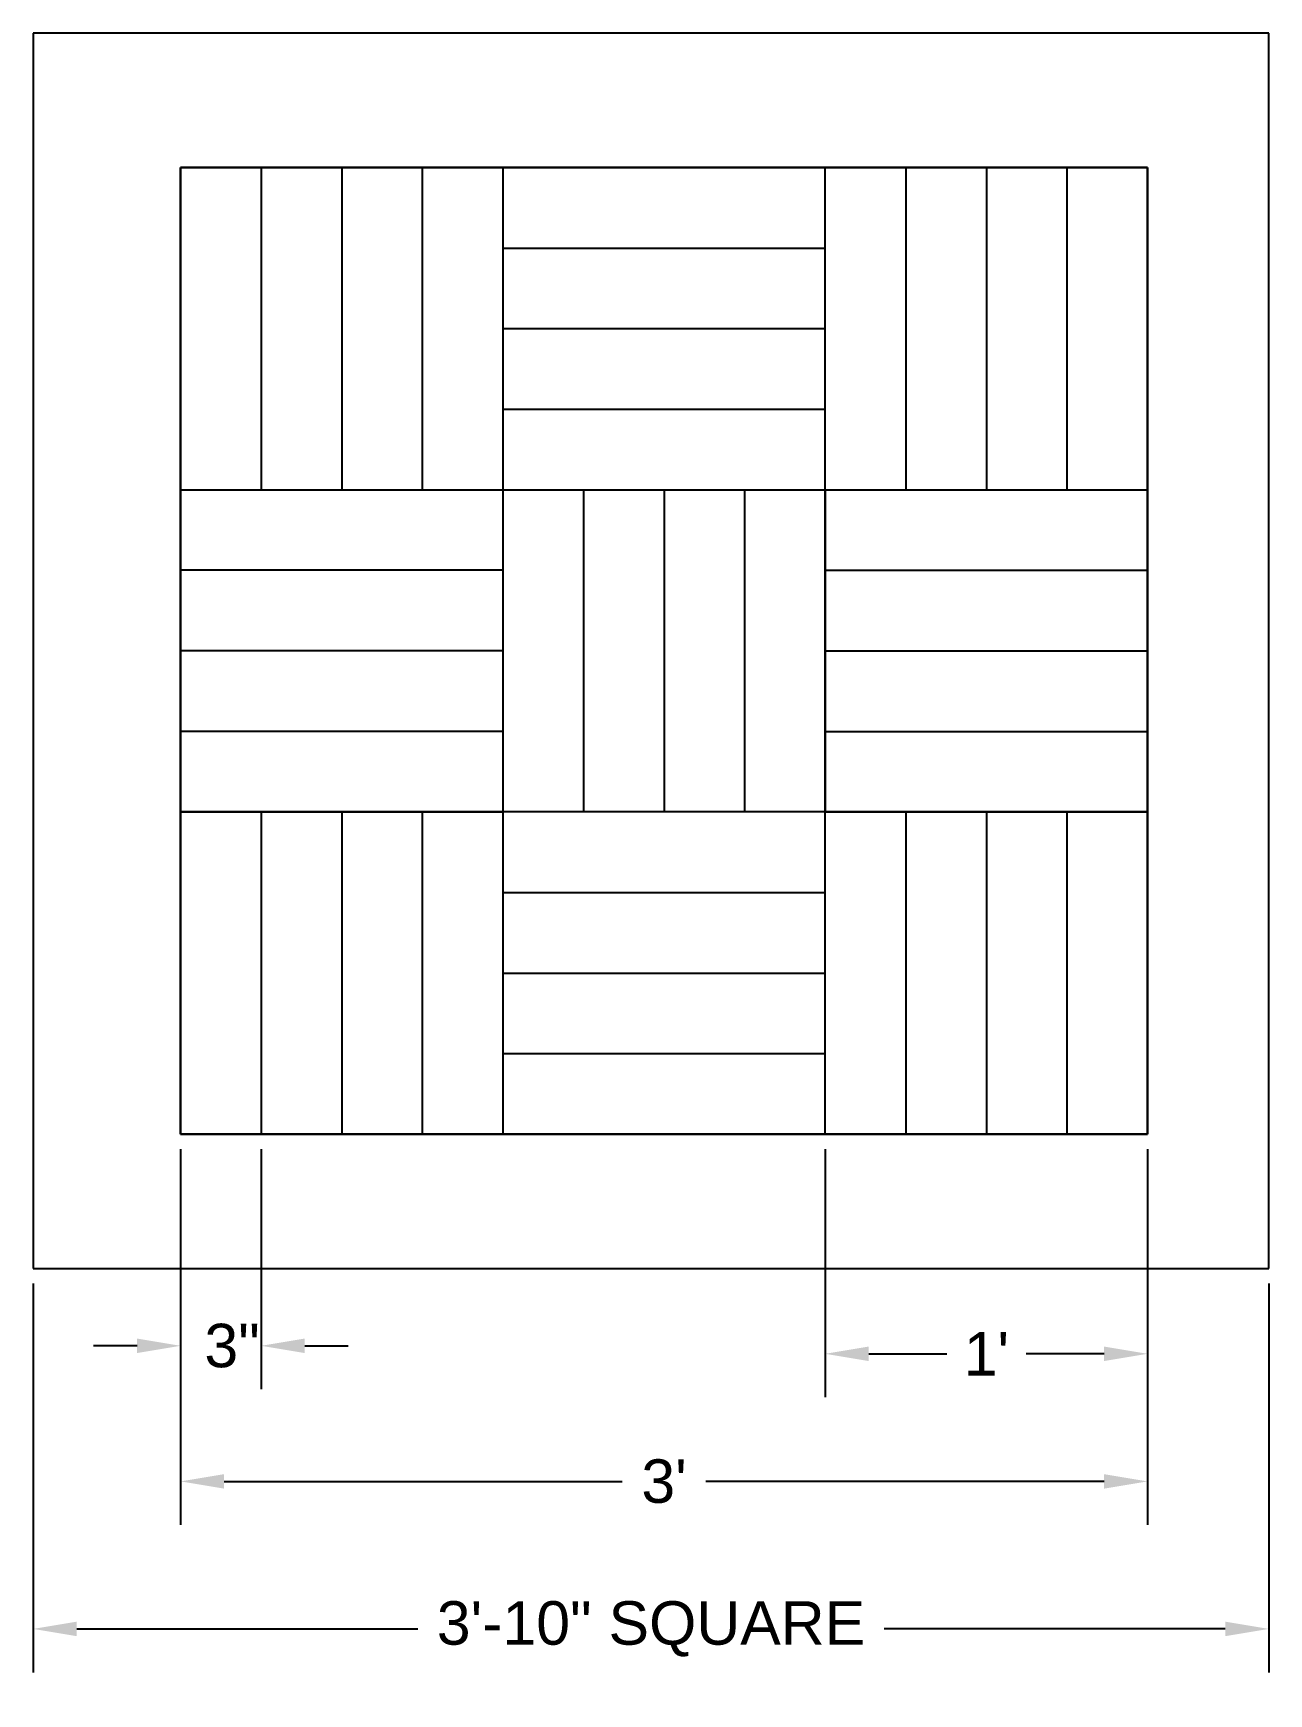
# Model space of a CAD drawing. Header units: inches. Extents: x 3.3 to 49.3, y -11.6 to 50.3.
import ezdxf

# ---------------------------------------------------------------- set-up
doc = ezdxf.new("R2010")
doc.units = ezdxf.units.IN
doc.header["$MEASUREMENT"] = 0
doc.styles.get("Standard").update_dxf_attribs({"font": 'ARIALUNI.ttf'})
doc.dimstyles.get("Standard").update_dxf_attribs({"dimscale": 9, "dimtxt": 0.18, "dimasz": 0.18, "dimexe": 0.18, "dimexo": 0.0625, "dimgap": 0.09, "dimtad": 0, "dimtih": 1, "dimtoh": 1, "dimdec": 0, "dimzin": 0, "dimdsep": 46, "dimlunit": 4, "dimtxsty": 'Standard', "dimcen": 0.09, "dimadec": 0, "dimazin": 2, "dimtfac": 1, "dimtdec": 0, "dimtofl": 0, "dimtmove": 0, "dimatfit": 3, "dimfxl": 1, "dimtolj": 1, "dimtzin": 0, "dimarcsym": 0})

# ---------------------------------------------------------------- blocks, each defined once
blk = doc.blocks.new('*D1')
at = {"color": 0, "lineweight": -2, "transparency": 16777216}
for p, q in [((8.802, 8.72), (8.802, -0.219)), ((11.802, 8.72), (11.802, -0.219)), ((7.182, 1.401), (5.562, 1.401)), ((13.422, 1.401), (15.042, 1.401))]:
    blk.add_line(p, q, dxfattribs=at)
at = {"color": 0, "transparency": 16777216}
for points in [[(7.182, 1.671), (7.182, 1.131), (8.802, 1.401)], [(13.422, 1.671), (13.422, 1.131), (11.802, 1.401)]]:
    blk.add_solid(points, dxfattribs=at)
at = {"layer": 'Defpoints', "color": 0, "transparency": 16777216}
for p in [(8.802, 9.282), (11.802, 9.282), (11.802, 1.401)]:
    blk.add_point(p, dxfattribs=at)
at = {"color": 0, "transparency": 16777216, "insert": (10.72, 1.401), "char_height": 1.62, "attachment_point": 5}
blk.add_mtext('\\A1;3"', dxfattribs=at)
blk = doc.blocks.new('*D2')
at = {"color": 0, "lineweight": -2, "transparency": 16777216}
for p, q in [((32.802, 8.72), (32.802, -0.516)), ((44.802, 8.72), (44.802, -0.516)), ((34.422, 1.104), (37.324, 1.104)), ((43.182, 1.104), (40.28, 1.104))]:
    blk.add_line(p, q, dxfattribs=at)
at = {"color": 0, "transparency": 16777216}
for points in [[(34.422, 1.374), (34.422, 0.834), (32.802, 1.104)], [(43.182, 1.374), (43.182, 0.834), (44.802, 1.104)]]:
    blk.add_solid(points, dxfattribs=at)
at = {"layer": 'Defpoints', "color": 0, "transparency": 16777216}
for p in [(32.802, 9.282), (44.802, 9.282), (44.802, 1.104)]:
    blk.add_point(p, dxfattribs=at)
at = {"color": 0, "transparency": 16777216, "insert": (38.802, 1.104), "char_height": 1.62, "attachment_point": 5}
blk.add_mtext("\\A1;1'", dxfattribs=at)
blk = doc.blocks.new('*D3')
at = {"color": 0, "lineweight": -2, "transparency": 16777216}
for p, q in [((8.802, 8.72), (8.802, -5.268)), ((44.802, 8.72), (44.802, -5.268)), ((10.422, -3.648), (25.248, -3.648)), ((43.182, -3.648), (28.356, -3.648))]:
    blk.add_line(p, q, dxfattribs=at)
at = {"color": 0, "transparency": 16777216}
for points in [[(10.422, -3.378), (10.422, -3.918), (8.802, -3.648)], [(43.182, -3.378), (43.182, -3.918), (44.802, -3.648)]]:
    blk.add_solid(points, dxfattribs=at)
at = {"layer": 'Defpoints', "color": 0, "transparency": 16777216}
for p in [(8.802, 9.282), (44.802, 9.282), (44.802, -3.648)]:
    blk.add_point(p, dxfattribs=at)
at = {"color": 0, "transparency": 16777216, "insert": (26.802, -3.648), "char_height": 1.62, "attachment_point": 5}
blk.add_mtext("\\A1;3'", dxfattribs=at)
blk = doc.blocks.new('*D4')
at = {"color": 0, "lineweight": -2, "transparency": 16777216}
for p, q in [((3.316, 3.72), (3.316, -10.762)), ((49.316, 3.72), (49.316, -10.762)), ((4.936, -9.142), (17.64, -9.142)), ((47.696, -9.142), (34.991, -9.142))]:
    blk.add_line(p, q, dxfattribs=at)
at = {"color": 0, "transparency": 16777216}
for points in [[(4.936, -8.872), (4.936, -9.412), (3.316, -9.142)], [(47.696, -8.872), (47.696, -9.412), (49.316, -9.142)]]:
    blk.add_solid(points, dxfattribs=at)
at = {"layer": 'Defpoints', "color": 0, "transparency": 16777216}
for p in [(3.316, 4.282), (49.316, 4.282), (49.316, -9.142)]:
    blk.add_point(p, dxfattribs=at)
at = {"color": 0, "transparency": 16777216, "insert": (26.316, -9.142), "char_height": 1.62, "attachment_point": 5}
blk.add_mtext('\\A1;3\'-10" SQUARE', dxfattribs=at)

msp = doc.modelspace()

# ---------------------------------------------------------------- linework, layer by layer
for p, q in [((49.316, 50.282), (3.316, 50.282)), ((3.316, 50.282), (3.316, 4.282)), ((49.316, 4.282), (49.316, 50.282)), ((8.802, 45.282), (44.802, 45.282)), ((8.802, 9.282), (8.802, 45.282)), ((8.802, 45.282), (8.802, 33.282)), ((20.802, 45.282), (8.802, 45.282)), ((8.802, 45.282), (11.802, 45.282)), ((11.802, 45.282), (14.802, 45.282)), ((11.802, 45.282), (11.802, 33.282)), ((14.802, 45.282), (17.802, 45.282)), ((14.802, 45.282), (14.802, 33.282)), ((17.802, 45.282), (20.802, 45.282)), ((17.802, 45.282), (17.802, 33.282)), ((32.802, 45.282), (20.802, 45.282)), ((20.802, 45.282), (20.802, 9.282)), ((20.802, 45.282), (20.802, 42.282)), ((44.802, 45.282), (32.802, 45.282)), ((32.802, 9.282), (32.802, 45.282)), ((32.802, 45.282), (35.802, 45.282)), ((35.802, 45.282), (38.802, 45.282)), ((35.802, 45.282), (35.802, 33.282)), ((38.802, 45.282), (41.802, 45.282)), ((38.802, 45.282), (38.802, 33.282)), ((41.802, 45.282), (44.802, 45.282)), ((41.802, 45.282), (41.802, 33.282)), ((44.802, 45.282), (44.802, 9.282)), ((44.802, 33.282), (44.802, 45.282)), ((20.802, 42.282), (20.802, 39.282)), ((20.802, 42.282), (32.802, 42.282)), ((20.802, 39.282), (20.802, 36.282)), ((20.802, 39.282), (32.802, 39.282)), ((20.802, 36.282), (20.802, 33.282)), ((20.802, 36.282), (32.802, 36.282)), ((8.802, 33.282), (8.802, 21.282)), ((8.802, 33.282), (44.802, 33.282)), ((20.802, 33.282), (20.802, 30.282)), ((20.802, 33.282), (23.802, 33.282)), ((23.802, 33.282), (26.802, 33.282)), ((23.802, 33.282), (23.802, 21.282)), ((26.802, 33.282), (29.802, 33.282)), ((26.802, 33.282), (26.802, 21.282)), ((29.802, 33.282), (32.802, 33.282)), ((29.802, 33.282), (29.802, 21.282)), ((32.802, 33.282), (32.802, 30.282)), ((44.802, 21.282), (44.802, 33.282)), ((44.802, 33.282), (44.802, 21.282)), ((20.802, 30.282), (8.802, 30.282)), ((20.802, 30.282), (20.802, 27.282)), ((32.802, 30.282), (32.802, 27.282)), ((32.802, 30.282), (44.802, 30.282)), ((20.802, 27.282), (8.802, 27.282)), ((20.802, 27.282), (20.802, 24.282)), ((32.802, 27.282), (32.802, 24.282)), ((32.802, 27.282), (44.802, 27.282)), ((20.802, 24.282), (8.802, 24.282)), ((20.802, 24.282), (20.802, 21.282)), ((32.802, 24.282), (32.802, 21.282)), ((32.802, 24.282), (44.802, 24.282)), ((8.802, 21.282), (8.802, 9.282)), ((44.802, 21.282), (8.802, 21.282)), ((8.802, 21.282), (11.802, 21.282)), ((11.802, 21.282), (14.802, 21.282)), ((11.802, 21.282), (11.802, 9.282)), ((14.802, 21.282), (17.802, 21.282)), ((14.802, 21.282), (14.802, 9.282)), ((17.802, 21.282), (20.802, 21.282)), ((17.802, 21.282), (17.802, 9.282)), ((20.802, 21.282), (20.802, 18.282)), ((32.802, 21.282), (35.802, 21.282)), ((35.802, 21.282), (38.802, 21.282)), ((35.802, 21.282), (35.802, 9.282)), ((38.802, 21.282), (41.802, 21.282)), ((38.802, 21.282), (38.802, 9.282)), ((41.802, 21.282), (44.802, 21.282)), ((41.802, 21.282), (41.802, 9.282)), ((44.802, 9.282), (44.802, 21.282)), ((20.802, 18.282), (20.802, 15.282)), ((20.802, 18.282), (32.802, 18.282)), ((20.802, 15.282), (20.802, 12.282)), ((20.802, 15.282), (32.802, 15.282)), ((20.802, 12.282), (20.802, 9.282)), ((20.802, 12.282), (32.802, 12.282)), ((44.802, 9.282), (8.802, 9.282)), ((8.802, 9.282), (20.802, 9.282)), ((20.802, 9.282), (32.802, 9.282)), ((20.802, 9.282), (32.802, 9.282)), ((32.802, 9.282), (44.802, 9.282)), ((3.316, 4.282), (49.316, 4.282))]:
    msp.add_line(p, q)

# ---------------------------------------------------------------- dimensions: what is measured, and where the dimension line sits
dim = msp.add_linear_dim(base=(11.802, 1.401), p1=(8.802, 9.282), p2=(11.802, 9.282), dimstyle='Standard', override={"dimtmove": 2})
dim.commit()
dim.dimension.update_dxf_attribs({"geometry": '*D1', "text_midpoint": (10.72, 1.401), "dimtype": 160})
for base, p1, picture, middle in [((44.802, -3.648), (8.802, 9.282), '*D3', (26.802, -3.648)), ((44.802, 1.104), (32.802, 9.282), '*D2', (38.802, 1.104))]:
    dim = msp.add_linear_dim(base=base, p1=p1, p2=(44.802, 9.282), dimstyle='Standard')
    dim.commit()
    dim.dimension.update_dxf_attribs({"geometry": picture, "text_midpoint": middle})
dim = msp.add_linear_dim(base=(49.316, -9.142), p1=(3.316, 4.282), p2=(49.316, 4.282), text='<> SQUARE', dimstyle='Standard')
dim.commit()
dim.dimension.update_dxf_attribs({"geometry": '*D4', "text_midpoint": (26.316, -9.142)})

doc.saveas('drawing.dxf')
